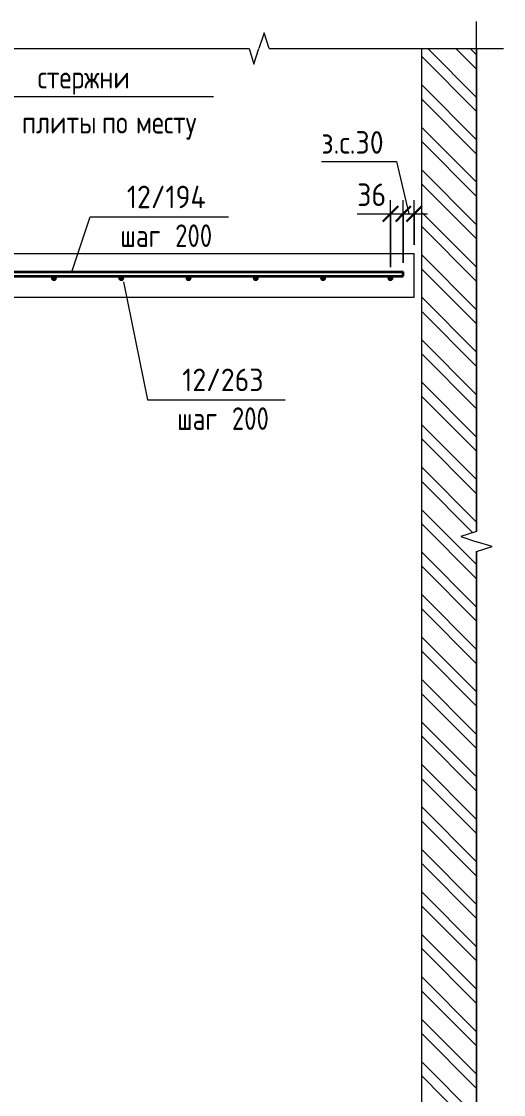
# Model space of a CAD drawing. Header units: millimetres. Extents: x 67134 to 121466, y -4758 to 13821.
# Drawn here: x 110622 to 111960, y -883 to 2095 of the extents above; entities that cross this region are included whole.
import ezdxf

# ---------------------------------------------------------------- set-up
doc = ezdxf.new("R2010")
doc.units = ezdxf.units.MM
for name, color, linetype, lineweight in [('AA_Dim', 7, 'Continuous', 9), ('AA_Dim-25', 7, 'Continuous', 9), ('AA_Linii', 7, 'Continuous', 9), ('AA_Oformlenie', 7, 'Continuous', 9), ('AA_Vinoska', 7, 'Continuous', 9), ('AF_Perekritie_Опалубка', 253, 'Continuous', 20), ('AF_Stena_Опалубка', 253, 'Continuous', 20), ('KR_Armatura', 7, 'Continuous', 20), ('KR_Armatura_Tonkie', 7, 'Continuous', 20)]:
    doc.layers.add(name, color=color, linetype=linetype, lineweight=lineweight)
doc.styles.add('GOST Common_1', font='GOST Common.ttf', dxfattribs={"width": 0.85, "height": 62.5})
doc.styles.add('ISOCPEUR_7', font='isocpeur.ttf', dxfattribs={"width": 0.9, "height": 62.5})
doc.styles.add('ISOCPEUR_8', font='isocpeur.ttf', dxfattribs={"width": 0.8, "height": 62.5})
doc.dimstyles.new('00_Точн_3_знака__прозр__2', dxfattribs={"dimscale": 304.8, "dimtxt": 62.248823, "dimasz": 0.139436, "dimexe": 0.123031, "dimexo": 0.082021, "dimgap": 0.008202, "dimtad": 1, "dimdec": 3, "dimrnd": 0.001, "dimdsep": 46, "dimtxsty": 'ISOCPEUR_7', "dimblk1": 'OBLIQUE', "dimblk2": 'OBLIQUE', "dimsah": 1, "dimcen": 0.09, "dimdle": 0.123031, "dimazin": 0, "dimtfac": 1, "dimtdec": 4, "dimtix": 1, "dimtmove": 1, "dimatfit": 3, "dimfxl": 1, "dimtvp": 1, "dimtolj": 1, "dimtzin": 0, "dimlwd": 18, "dimlwe": 18, "dimarcsym": 2})

# ---------------------------------------------------------------- blocks, each defined once
blk = doc.blocks.new('011_Прямоугольник обрыва _ЭлУзла_ - 011_Прямоугольник обрыва _ЭлУзла_-4156433-2-2 Армирование')
at = {"layer": 'AA_Oformlenie'}
for p, q in [((-11240.9, 2020), (-10088.3, 2020)), ((-10032.7, 2020), (-9456.7, 2020)), ((-9456.7, 2020), (-9456.7, 679.5)), ((-9456.7, 623.8), (-9456.7, -2057.9))]:
    blk.add_line(p, q, dxfattribs=at)
blk = doc.blocks.new('DIMBLOCK130-2-2 Армирование')
at = {"layer": 'AA_Dim-25', "lineweight": 18}
for p, q in [((111645.8, 1413), (111645.8, 1598.7)), ((111681.8, 1425), (111681.8, 1598.7)), ((111553.7, 1561.2), (111657.7, 1561.2)), ((111608.3, 1561.2), (111681.8, 1561.2)), ((111645.8, 1561.2), (111645.8, 1413)), ((111657.7, 1561.2), (111663.8, 1561.2)), ((111681.8, 1561.2), (111681.8, 1425))]:
    blk.add_line(p, q, dxfattribs=at)
at = {"layer": 'AA_Dim-25', "lineweight": 30}
for p, q in [((111645.8, 1561.2), (111667.1, 1582.5)), ((111681.8, 1561.2), (111703.1, 1582.5)), ((111645.8, 1561.2), (111624.6, 1540)), ((111681.8, 1561.2), (111660.6, 1540))]:
    blk.add_line(p, q, dxfattribs=at)
at = {"layer": 'AA_Dim-25', "color": 0, "lineweight": 18, "insert": (111553.7, 1645.4), "char_height": 62.5, "width": 94.81, "attachment_point": 1, "line_spacing_factor": 1.149209, "style": 'ISOCPEUR_7'}
blk.add_mtext('36', dxfattribs=at)
blk = doc.blocks.new('_Oblique')
at = {"color": 0, "linetype": 'ByBlock', "lineweight": -2}
blk.add_line((-0.5, -0.5), (0.5, 0.5), dxfattribs=at)
blk = doc.blocks.new('DIMBLOCK131-2-2 Армирование')
at = {"layer": 'AA_Dim-25', "lineweight": 18}
for p, q in [((111454.4, 1706.4), (111662.5, 1706.4)), ((111662.5, 1706.4), (111696.8, 1561.2)), ((111681.8, 1425), (111681.8, 1598.7)), ((111711.8, 1475), (111711.8, 1598.7)), ((111681.8, 1561.2), (111749.3, 1561.2)), ((111681.8, 1561.2), (111681.8, 1425)), ((111711.8, 1561.2), (111711.8, 1475))]:
    blk.add_line(p, q, dxfattribs=at)
at = {"layer": 'AA_Dim-25', "lineweight": 30}
for p, q in [((111681.8, 1561.2), (111703.1, 1582.5)), ((111711.8, 1561.2), (111733.1, 1582.5)), ((111681.8, 1561.2), (111660.6, 1540)), ((111711.8, 1561.2), (111690.6, 1540))]:
    blk.add_line(p, q, dxfattribs=at)
at = {"layer": 'AA_Dim-25', "color": 0, "lineweight": 18, "insert": (111454.4, 1790.6), "char_height": 62.5, "width": 219.786, "attachment_point": 1, "line_spacing_factor": 1.149209, "style": 'ISOCPEUR_7'}
blk.add_mtext('з.с.30', dxfattribs=at)
blk = doc.blocks.new('042_М_Арматуры - Диам длина поз _ Комментарий-3662934-2-2 Армирование')
at = {"layer": 'AA_Vinoska'}
blk.add_line((-10831.3, -2781.2), (-10481.3, -2781.2), dxfattribs=at)
blk = doc.blocks.new('010_Текст с выноской - Текст 2 строки-4111793-2-2 Армирование')
at = {"layer": 'AA_Vinoska'}
blk.add_line((-11311.8, 1887), (-10186.8, 1887), dxfattribs=at)

msp = doc.modelspace()

# ---------------------------------------------------------------- hatches: boundary and pattern name
at = {"layer": 'AA_Oformlenie'}
h = msp.add_hatch(dxfattribs=at)
h.set_pattern_fill('FP_14', color=250, style=0, pattern_type=2)
h.set_pattern_definition([(135, (112433.53, 825), (-58.9331, -58.9331), []), (135, (112472.82, 825), (-58.9331, -58.9331), [])])
h.paths.add_polyline_path([(111885.0545, -3454.753), (111885.0545, -2113.5648), (111864.9768, -2113.5648), (111864.9768, -2086.0648), (111885.0545, -2086.0648), (111841.7294, -2071.9876), (111885.0545, -2057.9104), (111885.0545, 623.8117), (111864.9768, 623.8117), (111864.9768, 651.3117), (111885.0545, 651.3117), (111841.7294, 665.3889), (111885.0545, 679.4661), (111885.0545, 2020), (111731.8028, 2020), (111731.8028, -3454.753)])
at = {"layer": 'KR_Armatura'}
h = msp.add_hatch(color=256, dxfattribs=at)
edge = h.paths.add_edge_path()
edge.add_arc((110711.8028, 1382), 6, 0, 360)
for points in [[(110708.8028, 1376.8038), (110714.8028, 1376.8038), (110717.8028, 1382), (110714.8028, 1387.1962), (110708.8028, 1387.1962), (110705.8028, 1382)], [(110895.6028, 1376.8038), (110901.6028, 1376.8038), (110904.6028, 1382), (110901.6028, 1387.1962), (110895.6028, 1387.1962), (110892.6028, 1382)], [(111082.4028, 1376.8038), (111088.4028, 1376.8038), (111091.4028, 1382), (111088.4028, 1387.1962), (111082.4028, 1387.1962), (111079.4028, 1382)], [(111269.2028, 1376.8038), (111275.2028, 1376.8038), (111278.2028, 1382), (111275.2028, 1387.1962), (111269.2028, 1387.1962), (111266.2028, 1382)], [(111456.0028, 1376.8038), (111462.0028, 1376.8038), (111465.0028, 1382), (111462.0028, 1387.1962), (111456.0028, 1387.1962), (111453.0028, 1382)], [(111642.8028, 1376.8038), (111648.8028, 1376.8038), (111651.8028, 1382), (111648.8028, 1387.1962), (111642.8028, 1387.1962), (111639.8028, 1382)]]:
    msp.add_hatch(color=256, dxfattribs=at).paths.add_polyline_path(points)
h = msp.add_hatch(color=256, dxfattribs=at)
edge = h.paths.add_edge_path()
edge.add_arc((110898.6028, 1382), 6, 0, 360)
h = msp.add_hatch(color=256, dxfattribs=at)
edge = h.paths.add_edge_path()
edge.add_arc((111085.4028, 1382), 6, 0, 360)
h = msp.add_hatch(color=256, dxfattribs=at)
edge = h.paths.add_edge_path()
edge.add_arc((111272.2028, 1382), 6, 0, 360)
h = msp.add_hatch(color=256, dxfattribs=at)
edge = h.paths.add_edge_path()
edge.add_arc((111459.0028, 1382), 6, 0, 360)
h = msp.add_hatch(color=256, dxfattribs=at)
edge = h.paths.add_edge_path()
edge.add_arc((111645.8028, 1382), 6, 0, 360)

# ---------------------------------------------------------------- linework, layer by layer
at = {"layer": 'AA_Linii'}
for p, q in [((111731.8028, 2020), (111731.8028, -3454.753)), ((111885.0545, 679.4661), (111885.0545, 2020)), ((111885.0545, -2057.9104), (111885.0545, 623.8117))]:
    msp.add_line(p, q, dxfattribs=at)
at = {"layer": 'AA_Vinoska'}
for p, q in [((111885.0545, 2020), (111885.0545, 2095)), ((111295.0335, 2063.3251), (111280.9563, 2020)), ((111309.1107, 2020), (111295.0335, 2063.3251)), ((111253.4563, 2020), (111267.2063, 1976.6987)), ((111267.2063, 1976.6987), (111280.9563, 2020)), ((111885.0545, 2020), (111960.0545, 2020)), ((110760.7036, 1397.1395), (110812.6307, 1552.9206)), ((110812.6307, 1552.9206), (110846.132, 1552.9206)), ((110904.7593, 1372.0135), (110971.7619, 1045.2924)), ((110971.7619, 1045.2924), (111003.5881, 1045.2924)), ((111885.0545, 679.4661), (111841.7294, 665.3889)), ((111841.7294, 665.3889), (111885.0545, 651.3117)), ((111928.3558, 637.5617), (111885.0545, 651.3117)), ((111885.0545, 623.8117), (111928.3558, 637.5617))]:
    msp.add_line(p, q, dxfattribs=at)
at = {"layer": 'AF_Perekritie_Опалубка'}
for p, q in [((111711.8028, 1450), (109879.8028, 1450)), ((111711.8028, 1330), (111711.8028, 1450)), ((109921.8028, 1330), (111711.8028, 1330))]:
    msp.add_line(p, q, dxfattribs=at)
at = {"layer": 'AF_Stena_Опалубка'}
msp.add_line((111731.8028, 2020), (111731.8028, -3454.753), dxfattribs=at)
at = {"layer": 'KR_Armatura'}
for p, q in [((110708.8028, 1387.1962), (110705.8028, 1382)), ((110705.8028, 1382), (110708.8028, 1376.8038)), ((110714.8028, 1387.1962), (110708.8028, 1387.1962)), ((110708.8028, 1376.8038), (110714.8028, 1376.8038)), ((110717.8028, 1382), (110714.8028, 1387.1962)), ((110714.8028, 1376.8038), (110717.8028, 1382)), ((110895.6028, 1387.1962), (110892.6028, 1382)), ((110892.6028, 1382), (110895.6028, 1376.8038)), ((110901.6028, 1387.1962), (110895.6028, 1387.1962)), ((110895.6028, 1376.8038), (110901.6028, 1376.8038)), ((110904.6028, 1382), (110901.6028, 1387.1962)), ((110901.6028, 1376.8038), (110904.6028, 1382)), ((111082.4028, 1387.1962), (111079.4028, 1382)), ((111079.4028, 1382), (111082.4028, 1376.8038)), ((111088.4028, 1387.1962), (111082.4028, 1387.1962)), ((111082.4028, 1376.8038), (111088.4028, 1376.8038)), ((111091.4028, 1382), (111088.4028, 1387.1962)), ((111088.4028, 1376.8038), (111091.4028, 1382)), ((111269.2028, 1387.1962), (111266.2028, 1382)), ((111266.2028, 1382), (111269.2028, 1376.8038)), ((111275.2028, 1387.1962), (111269.2028, 1387.1962)), ((111269.2028, 1376.8038), (111275.2028, 1376.8038)), ((111278.2028, 1382), (111275.2028, 1387.1962)), ((111275.2028, 1376.8038), (111278.2028, 1382)), ((111456.0028, 1387.1962), (111453.0028, 1382)), ((111453.0028, 1382), (111456.0028, 1376.8038)), ((111462.0028, 1387.1962), (111456.0028, 1387.1962)), ((111456.0028, 1376.8038), (111462.0028, 1376.8038)), ((111465.0028, 1382), (111462.0028, 1387.1962)), ((111462.0028, 1376.8038), (111465.0028, 1382)), ((111642.8028, 1387.1962), (111639.8028, 1382)), ((111639.8028, 1382), (111642.8028, 1376.8038)), ((111648.8028, 1387.1962), (111642.8028, 1387.1962)), ((111642.8028, 1376.8038), (111648.8028, 1376.8038)), ((111651.8028, 1382), (111648.8028, 1387.1962)), ((111648.8028, 1376.8038), (111651.8028, 1382))]:
    msp.add_line(p, q, dxfattribs=at)
for centre in [(110711.8028, 1382), (110898.6028, 1382), (111085.4028, 1382), (111272.2028, 1382), (111459.0028, 1382), (111645.8028, 1382)]:
    msp.add_circle(centre, 6, dxfattribs=at)
at = {"layer": 'KR_Armatura_Tonkie', "lineweight": 35}
for p, q in [((109741.8028, 1400), (111681.8028, 1400)), ((111681.8028, 1388), (111681.8028, 1400)), ((109741.8028, 1388), (111681.8028, 1388))]:
    msp.add_line(p, q, dxfattribs=at)

# ---------------------------------------------------------------- block references
at = {"layer": 'AA_Oformlenie'}
msp.add_blockref('011_Прямоугольник обрыва _ЭлУзла_ - 011_Прямоугольник обрыва _ЭлУзла_-4156433-2-2 Армирование', (121341.8028, 0), dxfattribs=at)
at = {"layer": 'AA_Vinoska'}
for name, p in [('010_Текст с выноской - Текст 2 строки-4111793-2-2 Армирование', (121341.8028, 0)), ('042_М_Арматуры - Диам длина поз _ Комментарий-3662934-2-2 Армирование', (121677.4395, 4334.1249)), ('042_М_Арматуры - Диам длина поз _ Комментарий-3662934-2-2 Армирование', (121834.8956, 3826.4966))]:
    msp.add_blockref(name, p, dxfattribs=at)

# ---------------------------------------------------------------- texts
at = {"layer": 'AA_Vinoska', "char_height": 62.5, "attachment_point": 1}
for s, insert, width, style in [('\\fGOST Common|b0|i0|c204|p34|;\\W.85; ', (110648.2597, 1971.529), 22.146617, 'GOST Common_1'), ('стержни', (110666.5325, 1971.529), 339.013602, 'GOST Common_1'), ('\\fGOST Common|b0|i0|c204|p34|;\\W.85; ', (110826.7885, 1846.529), 22.146617, 'GOST Common_1'), ('\\fGOST Common|b0|i0|c204|p34|;\\W.85; ', (110920.9636, 1846.529), 22.146617, 'GOST Common_1'), ('плиты', (110622.9767, 1846.529), 247.019961, 'GOST Common_1'), ('по', (110845.0613, 1846.529), 91.993641, 'GOST Common_1'), ('месту', (110939.2364, 1846.529), 240.205617, 'GOST Common_1'), ('12/194', (110914.273, 1639.2732), 268.765734, 'ISOCPEUR_7'), (' 200', (111016.5584, 1531.7969), 166.751, 'ISOCPEUR_8'), ('шаг', (110896.173, 1531.7969), 145.907125, 'ISOCPEUR_8'), ('12/263', (111068.0166, 1131.645), 277.784719, 'ISOCPEUR_7'), (' 200', (111174.0146, 1024.1686), 166.751, 'ISOCPEUR_8'), ('шаг', (111053.6291, 1024.1686), 145.907125, 'ISOCPEUR_8')]:
    msp.add_mtext(s, dxfattribs=dict(at, insert=insert, width=width, style=style))

# ---------------------------------------------------------------- dimensions: what is measured, and where the dimension line sits
at = {"layer": 'AA_Dim', "lineweight": 18}
for base, p1, p2, override, picture, middle in [((111711.8028, 1561.2165), (111681.8028, 1400), (111711.8028, 1450), {"dimpost": 'з.с.<>', "dimfxl": 58.309519}, 'DIMBLOCK131-2-2 Армирование', (111564.2816, 1748.9275)), ((111681.8028, 1561.2165), (111645.8028, 1388), (111681.8028, 1400), {"dimpost": '<>', "dimfxl": 37.947332}, 'DIMBLOCK130-2-2 Армирование', (111601.1099, 1603.7034))]:
    dim = msp.add_linear_dim(base=base, p1=p1, p2=p2, dimstyle='00_Точн_3_знака__прозр__2', override=override, dxfattribs=at)
    dim.commit()
    dim.dimension.update_dxf_attribs({"geometry": picture, "text_midpoint": middle, "dimtype": 160})

doc.saveas('drawing.dxf')
